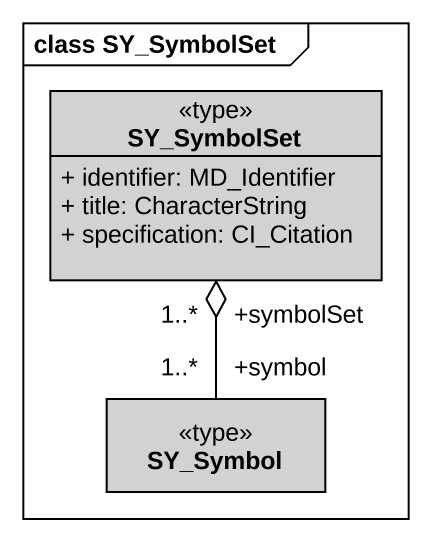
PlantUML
@startuml
mainframe class SY_SymbolSet
hide circle
hide empty members
skinparam classAttributeIconSize 0
class SY_SymbolSet <<type>> #D2D2D2 {
  + identifier: MD_Identifier
  + title: CharacterString
  + specification: CI_Citation
}
class SY_Symbol <<type>> #D2D2D2
SY_Symbol "+symbol\n1..*" -up-o "+symbolSet\n1..*" SY_SymbolSet
@enduml
